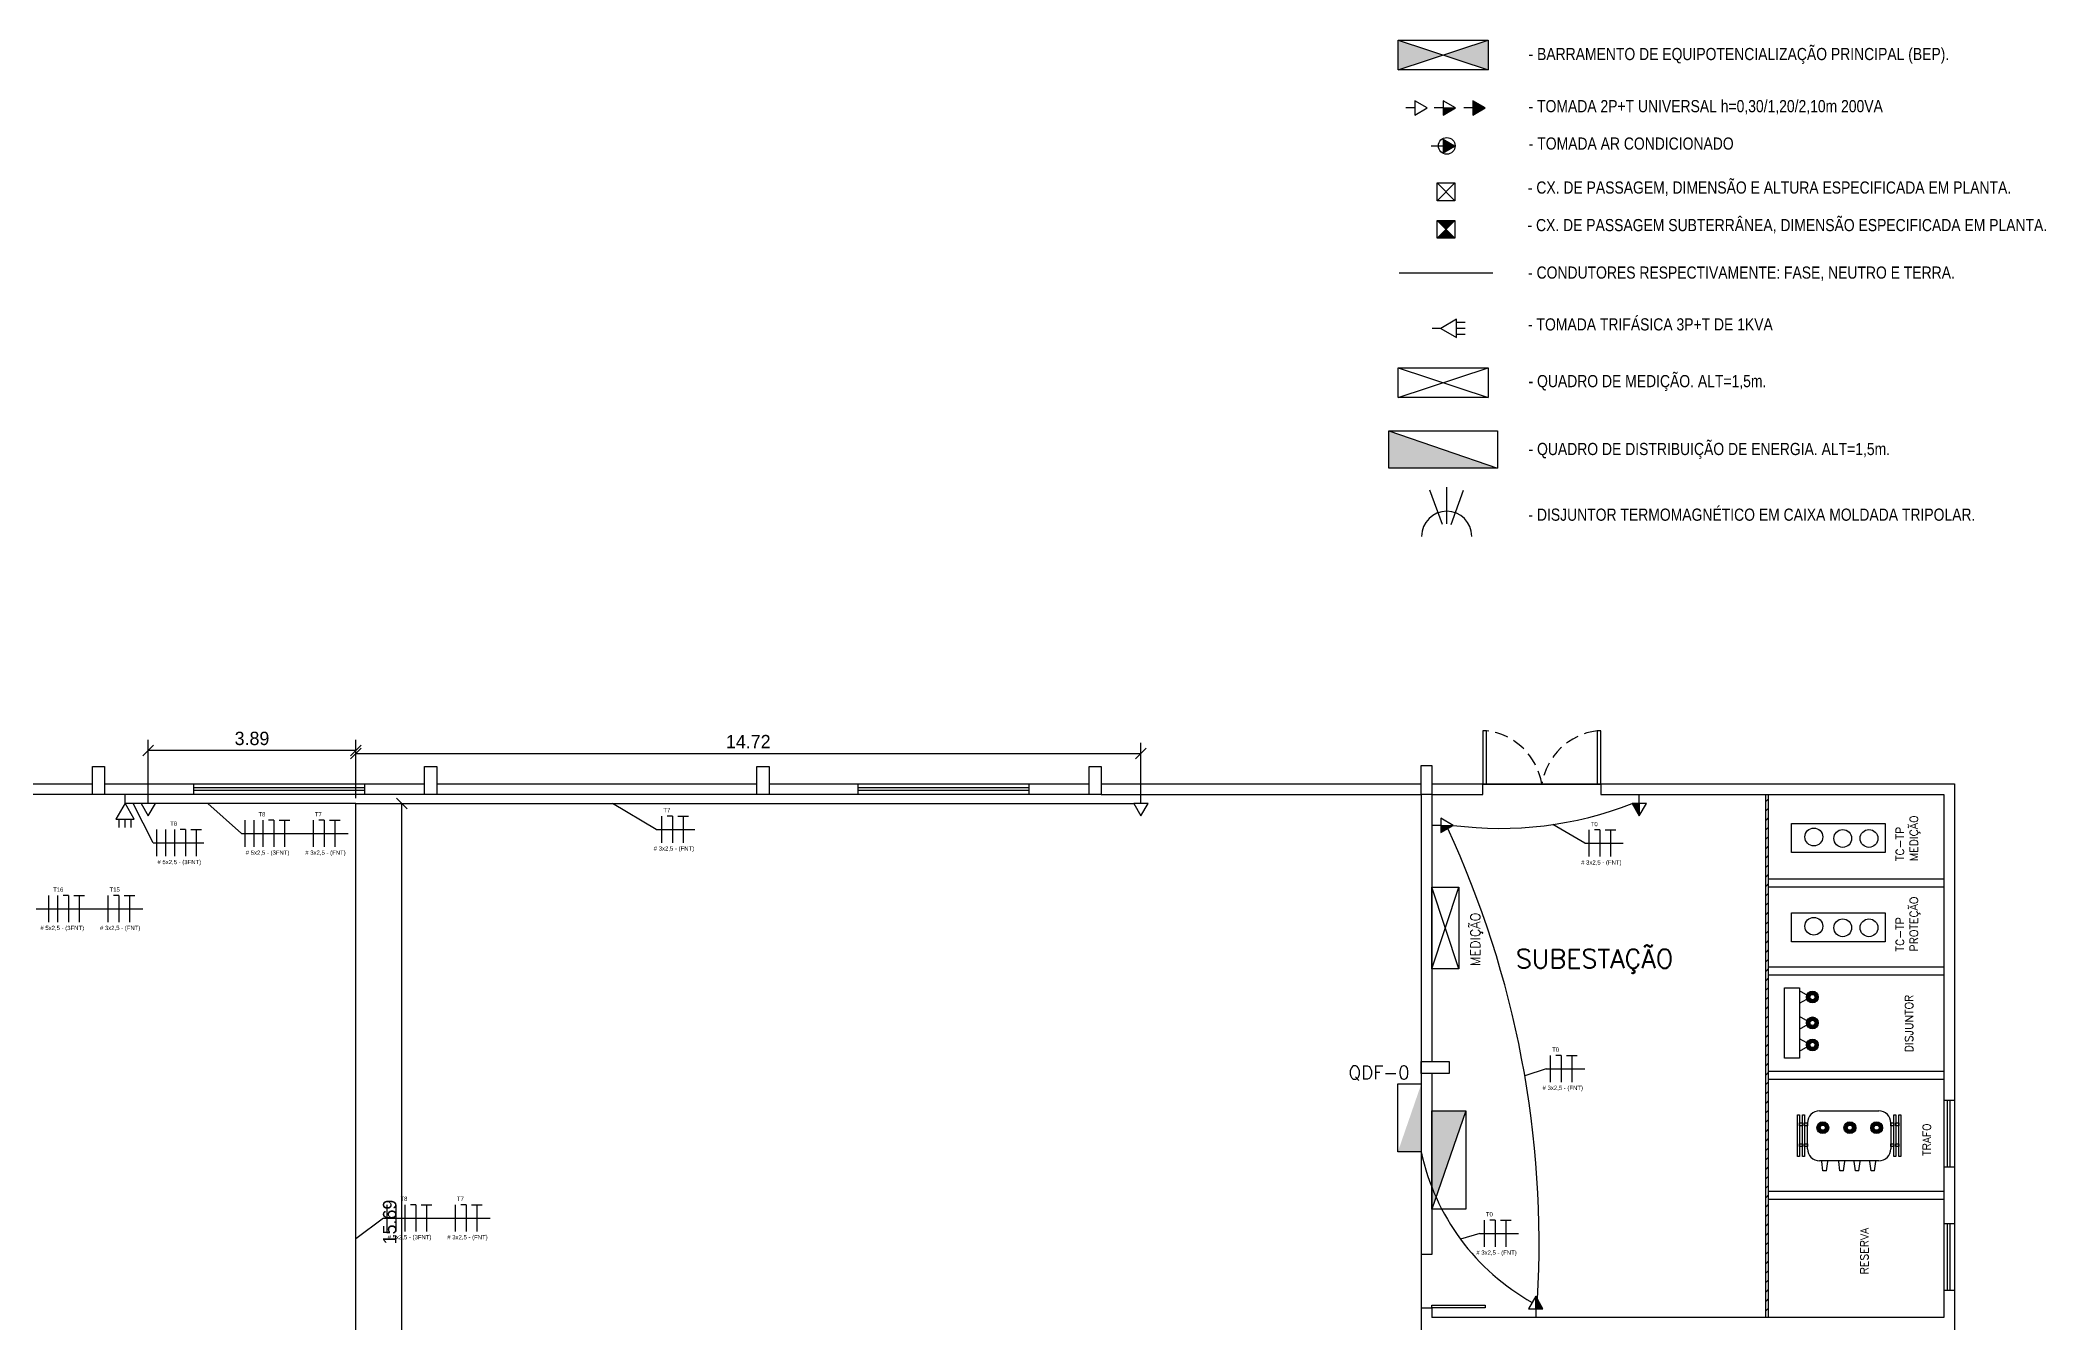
# Model space of a CAD drawing. Extents: x 196 to 330, y 12 to 148.
# Drawn here: x 292.33 to 329.94, y 123.63 to 147.67 of the extents above; entities that cross this region are included whole.
import ezdxf

# ---------------------------------------------------------------- set-up
doc = ezdxf.new("R2010")
doc.units = 0
doc.header["$MEASUREMENT"] = 0
doc.linetypes.add('DASHED2', pattern=[0.375, 0.25, -0.125])
doc.layers.get('0').update_dxf_attribs({"linetype": 'CONTINUOUS'})
doc.layers.get('DEFPOINTS').update_dxf_attribs({"linetype": 'CONTINUOUS'})
for name, color, linetype in [('_ARQ', 5, 'CONTINUOUS'), ('_ARQ-TEXTO', 4, 'CONTINUOUS'), ('_ELT-Eletroduto', 7, 'CONTINUOUS'), ('_ELT-PONTO', 2, 'CONTINUOUS'), ('_ELT-PONTO-TEXTO', 4, 'CONTINUOUS'), ('DIAGRAMAUNIFILAR-DESENHO', 2, 'CONTINUOUS'), ('ELET_FIAÇÃO', 1, 'CONTINUOUS'), ('ELT_FIAÇÃO_TEXTO', 255, 'CONTINUOUS'), ('simbologia', 2, 'CONTINUOUS'), ('simbologia-texto', 4, 'CONTINUOUS')]:
    doc.layers.add(name, color=color, linetype=linetype)
doc.styles.add('ARIAL', font='arial.ttf')
doc.styles.add('ROMANS', font='romans')
doc.styles.add('STYLE2', font='ARIALN.TTF', dxfattribs={"height": 0.12})
doc.dimstyles.new('LUMINOTECNICO', dxfattribs={"dimscale": 0, "dimtxt": 0.25, "dimasz": 0.2, "dimexe": 0.2, "dimexo": 0.1, "dimgap": 0.1, "dimtad": 1, "dimdsep": 46, "dimtxsty": 'Standard', "dimblk1": 'OBLIQUE', "dimblk2": 'OBLIQUE', "dimsah": 1, "dimcen": 0.2, "dimadec": 1, "dimazin": 0, "dimtfac": 1, "dimtmove": 0, "dimatfit": 3, "dimldrblk": 'OBLIQUE', "dimfxl": 1, "dimtolj": 1, "dimtzin": 0, "dimarcsym": 0})

# ---------------------------------------------------------------- blocks, each defined once
blk = doc.blocks.new('_OBLIQUE')
at = {"color": 0, "linetype": 'ByBlock'}
blk.add_line((-0.5, -0.5), (0.5, 0.5), dxfattribs=at)
blk = doc.blocks.new('*D43')
at = {"layer": '_ELT-Eletroduto', "color": 0, "linetype": 'Continuous', "lineweight": -2, "transparency": 16777216}
for p, q in [((298.35, 133.368), (299.313, 133.368)), ((299.113, 117.681), (299.113, 133.368)), ((298.35, 117.681), (299.313, 117.681))]:
    blk.add_line(p, q, dxfattribs=at)
at = {"layer": 'DEFPOINTS', "color": 0, "linetype": 'Continuous', "transparency": 16777216}
for p in [(298.25, 133.368), (299.113, 133.368), (298.25, 117.681)]:
    blk.add_point(p, dxfattribs=at)
at = {"layer": '_ELT-Eletroduto', "color": 0, "linetype": 'Continuous', "lineweight": -2, "transparency": 16777216, "xscale": 0.2, "yscale": 0.2, "zscale": 0.2}
for p, rotation in [((299.113, 133.368), 90), ((299.113, 117.681), 270)]:
    blk.add_blockref('_OBLIQUE', p, dxfattribs=dict(at, rotation=rotation))
at = {"layer": '_ELT-Eletroduto', "color": 0, "linetype": 'Continuous', "transparency": 16777216, "insert": (298.888, 125.524), "char_height": 0.25, "attachment_point": 5, "rotation": 90}
blk.add_mtext('\\A1;15.69', dxfattribs=at)
blk = doc.blocks.new('*D44')
at = {"layer": '_ELT-Eletroduto', "color": 0, "linetype": 'Continuous', "lineweight": -2, "transparency": 16777216}
for p, q in [((294.361, 133.468), (294.361, 134.561)), ((298.25, 134.361), (294.361, 134.361)), ((298.25, 133.468), (298.25, 134.561))]:
    blk.add_line(p, q, dxfattribs=at)
at = {"layer": 'DEFPOINTS', "color": 0, "linetype": 'Continuous', "transparency": 16777216}
for p in [(294.361, 134.361), (294.361, 133.368), (298.25, 133.368)]:
    blk.add_point(p, dxfattribs=at)
at = {"layer": '_ELT-Eletroduto', "color": 0, "linetype": 'Continuous', "lineweight": -2, "transparency": 16777216, "xscale": 0.2, "yscale": 0.2, "zscale": 0.2, "rotation": 180}
blk.add_blockref('_OBLIQUE', (294.361, 134.361), dxfattribs=at)
at = {"layer": '_ELT-Eletroduto', "color": 0, "linetype": 'Continuous', "lineweight": -2, "transparency": 16777216, "xscale": 0.2, "yscale": 0.2, "zscale": 0.2}
blk.add_blockref('_OBLIQUE', (298.25, 134.361), dxfattribs=at)
at = {"layer": '_ELT-Eletroduto', "color": 0, "linetype": 'Continuous', "transparency": 16777216, "insert": (296.306, 134.586), "char_height": 0.25, "attachment_point": 5}
blk.add_mtext('\\A1;3.89', dxfattribs=at)
blk = doc.blocks.new('*D45')
at = {"layer": '_ELT-Eletroduto', "color": 0, "linetype": 'Continuous', "lineweight": -2, "transparency": 16777216}
for p, q in [((298.25, 133.468), (298.25, 134.503)), ((298.25, 134.303), (312.971, 134.303)), ((312.971, 133.468), (312.971, 134.503))]:
    blk.add_line(p, q, dxfattribs=at)
at = {"layer": 'DEFPOINTS', "color": 0, "linetype": 'Continuous', "transparency": 16777216}
for p in [(312.971, 134.303), (298.25, 133.368), (312.971, 133.368)]:
    blk.add_point(p, dxfattribs=at)
at = {"layer": '_ELT-Eletroduto', "color": 0, "linetype": 'Continuous', "lineweight": -2, "transparency": 16777216, "xscale": 0.2, "yscale": 0.2, "zscale": 0.2, "rotation": 180}
blk.add_blockref('_OBLIQUE', (298.25, 134.303), dxfattribs=at)
at = {"layer": '_ELT-Eletroduto', "color": 0, "linetype": 'Continuous', "lineweight": -2, "transparency": 16777216, "xscale": 0.2, "yscale": 0.2, "zscale": 0.2}
blk.add_blockref('_OBLIQUE', (312.971, 134.303), dxfattribs=at)
at = {"layer": '_ELT-Eletroduto', "color": 0, "linetype": 'Continuous', "transparency": 16777216, "insert": (305.611, 134.528), "char_height": 0.25, "attachment_point": 5}
blk.add_mtext('\\A1;14.72', dxfattribs=at)

msp = doc.modelspace()

# ---------------------------------------------------------------- hatches: boundary and pattern name
at = {"layer": '_ARQ'}
h = msp.add_hatch(dxfattribs=at)
h.set_pattern_fill('ANSI31', color=256, style=0)
h.set_pattern_definition([(45, (55.4362, -0.43465), (-0.08838835, 0.08838835), [])])
h.paths.add_polyline_path([(324.739, 133.534), (324.686, 133.534), (324.686, 123.734), (324.739, 123.734)])
at = {"layer": '_ELT-PONTO', "linetype": 'Continuous'}
h = msp.add_hatch(color=256, dxfattribs=at)
h.dxf.hatch_style = 1
h.paths.add_polyline_path([(322.316, 133.135), (322.316, 133.368), (322.181, 133.368)])
h = msp.add_hatch(color=256, dxfattribs=at)
h.dxf.hatch_style = 1
h.paths.add_polyline_path([(318.829, 132.958), (318.596, 132.958), (318.596, 132.823)])
h = msp.add_hatch(color=256, dxfattribs=at)
h.paths.add_polyline_path([(325.451, 129.74, 1), (325.672, 129.74, 1)])
h.paths.add_polyline_path([(325.611, 129.74, -1), (325.512, 129.74, -1)], flags=16)
h = msp.add_hatch(color=256, dxfattribs=at)
h.paths.add_polyline_path([(325.451, 129.256, 1), (325.672, 129.256, 1)])
h.paths.add_polyline_path([(325.611, 129.256, -1), (325.512, 129.256, -1)], flags=16)
h = msp.add_hatch(color=256, dxfattribs=at)
h.paths.add_polyline_path([(325.451, 128.843, 1), (325.672, 128.843, 1)])
h.paths.add_polyline_path([(325.611, 128.843, -1), (325.512, 128.843, -1)], flags=16)
for points in [[(318.229, 128.111), (317.789, 126.837), (318.229, 126.837)], [(318.429, 125.767), (319.066, 127.607), (318.429, 127.607)]]:
    msp.add_hatch(color=256, dxfattribs=at).paths.add_polyline_path(points)
h = msp.add_hatch(color=256, dxfattribs=at)
h.paths.add_polyline_path([(325.868, 127.292, 1), (325.646, 127.292, 1)])
h.paths.add_polyline_path([(325.708, 127.292, -1), (325.806, 127.292, -1)], flags=16)
h = msp.add_hatch(color=256, dxfattribs=at)
h.paths.add_polyline_path([(326.265, 127.181, 1), (326.265, 127.402, 1)])
h.paths.add_polyline_path([(326.265, 127.341, -1), (326.265, 127.242, -1)], flags=16)
h = msp.add_hatch(color=256, dxfattribs=at)
h.paths.add_polyline_path([(326.877, 127.292, 1), (326.655, 127.292, 1)])
h.paths.add_polyline_path([(326.717, 127.292, -1), (326.815, 127.292, -1)], flags=16)
h = msp.add_hatch(color=256, dxfattribs=at)
h.dxf.hatch_style = 1
h.paths.add_polyline_path([(320.377, 124.133), (320.377, 123.9), (320.511, 123.9)])
at = {"layer": 'simbologia', "linetype": 'Continuous'}
h = msp.add_hatch(color=256, dxfattribs=at)
h.dxf.hatch_style = 1
h.paths.add_polyline_path([(317.794, 147.674), (317.794, 147.12), (318.639, 147.397)])
h.paths.add_polyline_path([(318.639, 147.397), (319.484, 147.12), (319.484, 147.674)])
h = msp.add_hatch(color=256, dxfattribs=at)
h.dxf.hatch_style = 1
h.paths.add_polyline_path([(318.872, 146.403), (318.639, 146.403), (318.639, 146.269)])
h = msp.add_hatch(color=256, dxfattribs=at)
h.dxf.hatch_style = 1
h.paths.add_polyline_path([(319.195, 146.269), (319.428, 146.403), (319.195, 146.538)])
at = {"layer": 'simbologia'}
h = msp.add_hatch(color=256, dxfattribs=at)
h.paths.add_polyline_path([(318.861, 144.294), (318.529, 144.294), (318.695, 144.128)])
h.paths.add_polyline_path([(318.861, 143.962), (318.695, 144.128), (318.529, 143.962)])
at = {"layer": 'simbologia', "linetype": 'Continuous'}
msp.add_hatch(color=256, dxfattribs=at).paths.add_polyline_path([(317.621, 140.355), (317.621, 139.651), (319.657, 139.651)])

# ---------------------------------------------------------------- linework, layer by layer
at = {"layer": '_ARQ', "linetype": 'Continuous'}
for p, q in [((312, 133.534), (274.625, 133.534)), ((319.384, 133.534), (319.384, 133.732)), ((319.384, 133.732), (321.594, 133.732)), ((321.594, 133.732), (321.594, 133.534)), ((318.429, 128.305), (318.429, 124.913)), ((318.429, 124.913), (318.229, 124.913))]:
    msp.add_line(p, q, dxfattribs=at)
at = {"layer": '_ARQ'}
for p, q in [((287.313, 133.734), (293.313, 133.734)), ((293.542, 133.734), (299.542, 133.734)), ((295.215, 133.532), (295.215, 133.734)), ((295.215, 133.669), (298.412, 133.669)), ((295.215, 133.616), (298.412, 133.616)), ((298.415, 133.734), (298.415, 133.532)), ((299.771, 133.734), (305.771, 133.734)), ((306, 133.734), (312, 133.734)), ((307.673, 133.532), (307.673, 133.734)), ((307.673, 133.669), (310.87, 133.669)), ((307.673, 133.616), (310.87, 133.616)), ((310.873, 133.734), (310.873, 133.532)), ((312.229, 133.734), (318.227, 133.734)), ((312.229, 133.534), (318.229, 133.534)), ((318.229, 133.534), (318.229, 95.049)), ((318.429, 133.734), (328.229, 133.734)), ((318.429, 133.534), (319.384, 133.534)), ((318.429, 133.534), (318.429, 128.534)), ((321.594, 133.534), (328.029, 133.534)), ((324.686, 123.734), (324.686, 133.534)), ((324.739, 123.734), (324.739, 133.534)), ((328.029, 133.534), (328.029, 123.734)), ((328.229, 133.734), (328.229, 110.111)), ((324.739, 131.954), (328.029, 131.954)), ((324.739, 131.804), (328.029, 131.804)), ((324.739, 130.304), (328.029, 130.304)), ((324.739, 130.154), (328.029, 130.154)), ((324.739, 128.354), (328.029, 128.354)), ((324.739, 128.204), (328.029, 128.204)), ((328.029, 127.81), (328.232, 127.81)), ((328.094, 126.559), (328.094, 127.81)), ((328.148, 126.559), (328.148, 127.81)), ((328.029, 126.559), (328.232, 126.559)), ((324.739, 126.104), (328.029, 126.104)), ((324.739, 125.954), (328.029, 125.954)), ((328.027, 125.498), (328.229, 125.498)), ((328.092, 124.247), (328.092, 125.498)), ((328.145, 124.247), (328.145, 125.498)), ((328.027, 124.247), (328.229, 124.247)), ((318.229, 123.913), (318.429, 123.913)), ((318.429, 123.913), (318.429, 123.734)), ((328.029, 123.734), (318.429, 123.734))]:
    msp.add_line(p, q, dxfattribs=at)
at = {"layer": '_ARQ', "linetype": 'Continuous'}
for points in [[(319.384, 133.732), (319.454, 133.732), (319.454, 134.732), (319.384, 134.732)], [(321.524, 133.732), (321.594, 133.732), (321.594, 134.732), (321.524, 134.732)], [(318.429, 133.534), (318.227, 133.534), (318.227, 134.082), (318.429, 134.082)]]:
    msp.add_lwpolyline(points, close=True, dxfattribs=at)
at = {"layer": '_ARQ'}
for points in [[(293.542, 134.059), (293.542, 133.534), (293.313, 133.534), (293.313, 134.059)], [(299.771, 134.059), (299.771, 133.534), (299.542, 133.534), (299.542, 134.059)], [(306, 134.059), (306, 133.534), (305.771, 133.534), (305.771, 134.059)], [(312.229, 134.059), (312.229, 133.534), (312, 133.534), (312, 134.059)], [(318.229, 128.534), (318.754, 128.534), (318.754, 128.305), (318.229, 128.305)], [(318.429, 123.913), (318.429, 123.963), (319.429, 123.963), (319.429, 123.913)]]:
    msp.add_lwpolyline(points, close=True, dxfattribs=at)
at = {"layer": '_ARQ', "linetype": 'DASHED2'}
for centre, start, end in [((319.301, 133.538), 9.3793, 82.7104), ((321.677, 133.536), 97.2896, 170.6207)]:
    msp.add_arc(centre, 1.204, start, end, dxfattribs=at)
at = {"layer": '_ELT-Eletroduto', "linetype": 'Continuous'}
for p, q in [((294.227, 133.368), (293.931, 133.368)), ((298.25, 133.368), (294.496, 133.368)), ((298.25, 95.245), (298.25, 133.368)), ((298.25, 133.368), (312.837, 133.368))]:
    msp.add_line(p, q, dxfattribs=at)
for centre, radius, start, end in [((319.708, 139.674), 6.773, 262.5423, 291.421), ((301.923, 125.12), 18.516, 356.7683, 24.8392), ((322.375, 127.717), 4.238, 191.9875, 240.8373)]:
    msp.add_arc(centre, radius, start, end, dxfattribs=at)
at = {"layer": '_ELT-PONTO'}
for p, q in [((293.927, 133.374), (293.927, 133.534)), ((294.361, 133.368), (294.361, 133.534)), ((312.971, 133.368), (312.971, 133.534)), ((322.316, 133.368), (322.316, 133.534)), ((294.227, 133.368), (294.361, 133.135)), ((294.496, 133.368), (294.227, 133.368)), ((294.361, 133.135), (294.496, 133.368)), ((312.837, 133.368), (312.971, 133.135)), ((313.106, 133.368), (312.837, 133.368)), ((312.971, 133.135), (313.106, 133.368)), ((322.181, 133.368), (322.316, 133.135)), ((322.45, 133.368), (322.181, 133.368)), ((322.316, 133.135), (322.45, 133.368)), ((293.816, 132.915), (293.816, 133.076)), ((293.927, 132.915), (293.927, 133.076)), ((294.039, 132.915), (294.039, 133.076)), ((318.596, 132.958), (318.429, 132.958)), ((318.829, 132.958), (318.596, 133.092)), ((318.596, 133.092), (318.596, 132.823)), ((318.596, 132.823), (318.829, 132.958)), ((320.377, 124.133), (320.242, 123.9)), ((320.511, 123.9), (320.377, 124.133)), ((320.242, 123.9), (320.511, 123.9)), ((320.377, 123.9), (320.377, 123.734))]:
    msp.add_line(p, q, dxfattribs=at)
at = {"layer": '_ELT-PONTO', "linetype": 'Continuous'}
for p, q in [((322.316, 133.368), (322.316, 133.135)), ((318.596, 132.958), (318.829, 132.958)), ((318.429, 130.271), (318.93, 131.798)), ((318.93, 130.271), (318.429, 131.798)), ((319.066, 127.607), (318.429, 125.767)), ((325.694, 127.606), (326.809, 127.606)), ((325.469, 126.896), (325.469, 127.381)), ((327.034, 127.381), (327.034, 126.896)), ((326.809, 126.671), (325.694, 126.671)), ((325.759, 126.485), (325.737, 126.658)), ((325.824, 126.485), (325.759, 126.485)), ((325.824, 126.485), (325.849, 126.658)), ((326.079, 126.485), (326.057, 126.658)), ((326.144, 126.485), (326.079, 126.485)), ((326.144, 126.485), (326.169, 126.658)), ((326.33, 126.671), (326.17, 126.671)), ((326.369, 126.485), (326.347, 126.658)), ((326.434, 126.485), (326.369, 126.485)), ((326.434, 126.485), (326.459, 126.658)), ((326.662, 126.485), (326.64, 126.658)), ((326.727, 126.485), (326.662, 126.485)), ((326.727, 126.485), (326.752, 126.658)), ((320.377, 123.9), (320.377, 124.133))]:
    msp.add_line(p, q, dxfattribs=at)
at = {"layer": '_ELT-PONTO'}
msp.add_lwpolyline([(293.927, 133.374), (293.755, 133.076), (294.099, 133.076)], close=True, dxfattribs=at)
at = {"layer": '_ELT-PONTO', "linetype": 'Continuous'}
for points in [[(325.172, 132.449), (325.172, 132.992), (326.924, 132.992), (326.924, 132.449)], [(318.429, 131.798), (318.93, 131.798), (318.93, 130.271), (318.429, 130.271)], [(325.172, 130.775), (325.172, 131.318), (326.924, 131.318), (326.924, 130.775)], [(325.041, 128.597), (325.041, 129.916), (325.322, 129.916), (325.322, 128.597)], [(325.525, 129.74), (325.322, 129.857), (325.322, 129.623)], [(325.525, 129.256), (325.322, 129.374), (325.322, 129.139)], [(325.525, 128.843), (325.322, 128.96), (325.322, 128.726)], [(318.229, 126.837), (317.789, 126.837), (317.789, 128.111), (318.229, 128.111)], [(318.429, 127.607), (319.066, 127.607), (319.066, 125.767), (318.429, 125.767)], [(325.323, 126.755), (325.285, 126.755), (325.285, 127.531), (325.323, 127.531)], [(325.415, 126.755), (325.377, 126.755), (325.377, 127.531), (325.415, 127.531)], [(327.126, 126.755), (327.088, 126.755), (327.088, 127.531), (327.126, 127.531)], [(327.218, 126.755), (327.18, 126.755), (327.18, 127.531), (327.218, 127.531)], [(325.377, 127.329), (325.323, 127.329), (325.323, 127.381), (325.377, 127.381)], [(325.469, 127.329), (325.415, 127.329), (325.415, 127.381), (325.469, 127.381)], [(327.088, 127.329), (327.034, 127.329), (327.034, 127.381), (327.088, 127.381)], [(327.18, 127.329), (327.126, 127.329), (327.126, 127.381), (327.18, 127.381)], [(325.377, 126.938), (325.323, 126.938), (325.323, 126.99), (325.377, 126.99)], [(325.469, 126.938), (325.415, 126.938), (325.415, 126.99), (325.469, 126.99)], [(327.088, 126.938), (327.034, 126.938), (327.034, 126.99), (327.088, 126.99)], [(327.18, 126.938), (327.126, 126.938), (327.126, 126.99), (327.18, 126.99)]]:
    msp.add_lwpolyline(points, close=True, dxfattribs=at)
for centre, radius in [((325.589, 132.741), 0.167), ((326.131, 132.713), 0.167), ((326.623, 132.713), 0.167), ((325.589, 131.067), 0.167), ((326.131, 131.039), 0.167), ((326.623, 131.039), 0.167), ((325.562, 129.74), 0.111), ((325.562, 129.74), 0.0492), ((325.562, 129.256), 0.111), ((325.562, 129.256), 0.0492), ((325.562, 128.843), 0.111), ((325.562, 128.843), 0.0492), ((325.757, 127.292), 0.111), ((325.757, 127.292), 0.0492), ((326.265, 127.292), 0.111), ((326.265, 127.292), 0.0492), ((326.766, 127.292), 0.111), ((326.766, 127.292), 0.0492)]:
    msp.add_circle(centre, radius, dxfattribs=at)
for centre, start, end in [((325.694, 127.381), 90, 180), ((326.809, 127.381), 0, 90), ((325.694, 126.896), 180, 270), ((326.809, 126.896), 270, 0)]:
    msp.add_arc(centre, 0.225, start, end, dxfattribs=at)
at = {"layer": 'DIAGRAMAUNIFILAR-DESENHO'}
for p, q in [((318.626, 138.595), (318.391, 139.239)), ((318.706, 138.609), (318.706, 139.294)), ((318.787, 138.595), (319.021, 139.239))]:
    msp.add_line(p, q, dxfattribs=at)
msp.add_arc((318.706, 138.374), 0.47, 0, 180, dxfattribs=at)
at = {"layer": 'ELET_FIAÇÃO', "linetype": 'Continuous'}
for p, q in [((303.99, 132.633), (303.99, 133.133)), ((304.19, 133.133), (304.09, 133.133)), ((304.19, 133.133), (304.19, 132.633)), ((304.29, 133.133), (304.49, 133.133)), ((304.39, 133.133), (304.39, 132.633)), ((294.522, 132.379), (294.522, 132.879)), ((294.692, 132.379), (294.692, 132.879)), ((294.862, 132.379), (294.862, 132.879)), ((295.062, 132.879), (294.962, 132.879)), ((295.062, 132.879), (295.062, 132.379)), ((295.162, 132.879), (295.362, 132.879)), ((295.262, 132.879), (295.262, 132.379)), ((296.177, 132.555), (296.177, 133.055)), ((296.347, 132.555), (296.347, 133.055)), ((296.517, 132.555), (296.517, 133.055)), ((296.717, 133.055), (296.617, 133.055)), ((296.717, 133.055), (296.717, 132.555)), ((296.817, 133.055), (297.017, 133.055)), ((296.917, 133.055), (296.917, 132.555)), ((297.456, 132.555), (297.456, 133.055)), ((297.656, 133.055), (297.556, 133.055)), ((297.656, 133.055), (297.656, 132.555)), ((297.756, 133.055), (297.956, 133.055)), ((297.856, 133.055), (297.856, 132.555)), ((321.377, 132.372), (321.377, 132.872)), ((321.577, 132.872), (321.477, 132.872)), ((321.577, 132.872), (321.577, 132.372)), ((321.677, 132.872), (321.877, 132.872)), ((321.777, 132.872), (321.777, 132.372)), ((292.498, 131.144), (292.498, 131.644)), ((292.668, 131.144), (292.668, 131.644)), ((292.868, 131.644), (292.768, 131.644)), ((292.868, 131.644), (292.868, 131.144)), ((292.968, 131.644), (293.168, 131.644)), ((293.068, 131.644), (293.068, 131.144)), ((293.607, 131.144), (293.607, 131.644)), ((293.807, 131.644), (293.707, 131.644)), ((293.807, 131.644), (293.807, 131.144)), ((293.907, 131.644), (294.107, 131.644)), ((294.007, 131.644), (294.007, 131.144)), ((320.654, 128.147), (320.654, 128.647)), ((320.854, 128.647), (320.754, 128.647)), ((320.854, 128.647), (320.854, 128.147)), ((320.954, 128.647), (321.154, 128.647)), ((321.054, 128.647), (321.054, 128.147)), ((298.839, 125.348), (298.839, 125.848)), ((299.009, 125.348), (299.009, 125.848)), ((299.18, 125.348), (299.18, 125.848)), ((299.38, 125.848), (299.28, 125.848)), ((299.38, 125.848), (299.38, 125.348)), ((299.48, 125.848), (299.68, 125.848)), ((299.58, 125.848), (299.58, 125.348)), ((300.119, 125.348), (300.119, 125.848)), ((300.319, 125.848), (300.219, 125.848)), ((300.319, 125.848), (300.319, 125.348)), ((300.419, 125.848), (300.619, 125.848)), ((300.519, 125.848), (300.519, 125.348)), ((319.412, 125.059), (319.412, 125.559)), ((319.612, 125.559), (319.512, 125.559)), ((319.612, 125.559), (319.612, 125.059)), ((319.712, 125.559), (319.912, 125.559)), ((319.812, 125.559), (319.812, 125.059))]:
    msp.add_line(p, q, dxfattribs=at)
at = {"layer": 'ELT_FIAÇÃO_TEXTO', "linetype": 'Continuous'}
for p, q in [((294.454, 132.629), (294.079, 133.368)), ((296.109, 132.805), (295.477, 133.368)), ((303.882, 132.883), (303.062, 133.368)), ((321.294, 132.622), (320.693, 132.972)), ((320.571, 128.397), (320.171, 128.261)), ((298.772, 125.598), (298.25, 125.208)), ((319.328, 125.309), (318.964, 125.202))]:
    msp.add_line(p, q, dxfattribs=at)
at = {"layer": 'ELT_FIAÇÃO_TEXTO', "color": 7, "linetype": 'Continuous'}
for points in [[(296.109, 132.805), (298.107, 132.805)], [(303.882, 132.883), (304.607, 132.883)], [(294.454, 132.629), (295.401, 132.629)], [(321.294, 132.622), (322.016, 132.622)], [(292.26, 131.394), (294.258, 131.394)], [(320.571, 128.397), (321.293, 128.397)], [(298.772, 125.598), (300.77, 125.598)], [(319.328, 125.309), (320.05, 125.309)]]:
    msp.add_lwpolyline(points, dxfattribs=at)
at = {"layer": 'simbologia', "linetype": 'Continuous'}
for p, q in [((317.794, 147.674), (319.484, 147.12)), ((317.794, 147.12), (319.484, 147.674)), ((318.639, 146.403), (318.872, 146.403)), ((317.794, 141.53), (319.484, 140.976)), ((317.794, 140.976), (319.484, 141.53)), ((317.621, 140.355), (319.657, 139.651))]:
    msp.add_line(p, q, dxfattribs=at)
at = {"layer": 'simbologia'}
for p, q in [((318.105, 146.403), (317.939, 146.403)), ((318.338, 146.403), (318.105, 146.538)), ((318.105, 146.538), (318.105, 146.269)), ((318.105, 146.269), (318.338, 146.403)), ((318.639, 146.403), (318.473, 146.403)), ((318.872, 146.403), (318.639, 146.538)), ((318.639, 146.538), (318.639, 146.269)), ((318.639, 146.269), (318.872, 146.403)), ((319.195, 146.403), (319.029, 146.403)), ((319.428, 146.403), (319.195, 146.538)), ((319.195, 146.538), (319.195, 146.269)), ((319.195, 146.269), (319.428, 146.403)), ((318.639, 145.689), (318.416, 145.689)), ((318.854, 145.689), (318.639, 145.813)), ((318.639, 145.813), (318.639, 145.565)), ((318.639, 145.565), (318.854, 145.689)), ((318.861, 144.997), (318.529, 144.664)), ((318.529, 144.997), (318.861, 144.664)), ((318.529, 144.664), (318.529, 144.997)), ((318.529, 144.997), (318.861, 144.997)), ((318.861, 144.997), (318.861, 144.664)), ((318.861, 144.664), (318.529, 144.664)), ((318.861, 144.294), (318.529, 143.962)), ((318.529, 144.294), (318.861, 143.962)), ((318.529, 143.962), (318.529, 144.294)), ((318.529, 144.294), (318.861, 144.294)), ((318.861, 144.294), (318.861, 143.962)), ((318.861, 143.962), (318.529, 143.962)), ((317.817, 143.311), (319.573, 143.311)), ((318.593, 142.272), (318.433, 142.272)), ((319.052, 142.383), (318.891, 142.383)), ((319.052, 142.272), (318.891, 142.272)), ((319.052, 142.16), (318.891, 142.16))]:
    msp.add_line(p, q, dxfattribs=at)
at = {"layer": 'simbologia', "linetype": 'Continuous'}
for points in [[(319.484, 147.674), (319.484, 147.12), (317.794, 147.12), (317.794, 147.674)], [(319.484, 141.53), (319.484, 140.976), (317.794, 140.976), (317.794, 141.53)], [(317.621, 139.651), (317.621, 140.355), (319.657, 140.355), (319.657, 139.651)]]:
    msp.add_lwpolyline(points, close=True, dxfattribs=at)
at = {"layer": 'simbologia'}
msp.add_lwpolyline([(318.593, 142.272), (318.891, 142.1), (318.891, 142.444)], close=True, dxfattribs=at)
msp.add_circle((318.706, 145.692), 0.157, dxfattribs=at)
msp.add_solid([(318.639, 145.813), (318.854, 145.689), (318.639, 145.565)], dxfattribs=at)

# ---------------------------------------------------------------- texts
at = {"layer": '_ARQ-TEXTO', "style": 'ROMANS'}
for s, height, p in [('SUBESTAÇÃO', 0.35, (320, 130.283)), ('QDF-0', 0.25, (316.864, 128.2))]:
    msp.add_text(s, height=height, dxfattribs=at).set_placement(p)
at = {"layer": '_ELT-PONTO-TEXTO', "style": 'ROMANS'}
for s, height, p in [('TC-TP', 0.15, (327.279, 132.289)), ('MEDIÇÃO', 0.15, (327.541, 132.289)), ('MEDIÇÃO', 0.176, (319.33, 130.319)), ('PROTEÇÃO', 0.15, (327.541, 130.594)), ('TC-TP', 0.15, (327.279, 130.594)), ('DISJUNTOR', 0.15, (327.449, 128.705)), ('TRAFO', 0.15, (327.782, 126.763)), ('RESERVA', 0.15, (326.611, 124.543))]:
    msp.add_text(s, height=height, rotation=90, dxfattribs=at).set_placement(p)
at = {"layer": 'ELT_FIAÇÃO_TEXTO', "linetype": 'Continuous', "char_height": 0.08, "attachment_point": 1, "style": 'ARIAL'}
for s, width, insert in [('T8', 0.13359, (296.427, 133.206)), ('T7', 0.13359, (297.484, 133.206)), ('T7', 0.13359, (304.018, 133.283)), ('T8', 0.13359, (294.772, 133.03)), ('T0', 0.13359, (321.406, 133.022)), ('# 5x2,5 - (3FNT)', 0.84197, (296.188, 132.487)), ('# 3x2,5 - (FNT)', 0.84197, (297.305, 132.487)), ('# 3x2,5 - (FNT)', 0.84197, (303.838, 132.565)), ('# 5x2,5 - (3FNT)', 0.84197, (294.533, 132.311)), ('# 3x2,5 - (FNT)', 0.84197, (321.226, 132.304)), ('T16', 0.13359, (292.577, 131.795)), ('T15', 0.13359, (293.635, 131.795)), ('# 5x2,5 - (3FNT)', 0.84197, (292.338, 131.076)), ('# 3x2,5 - (FNT)', 0.84197, (293.455, 131.076)), ('T0', 0.13359, (320.683, 128.797)), ('# 3x2,5 - (FNT)', 0.84197, (320.503, 128.079)), ('T8', 0.13359, (299.089, 125.999)), ('T7', 0.13359, (300.147, 125.999)), ('T0', 0.13359, (319.44, 125.71)), ('# 5x2,5 - (3FNT)', 0.84197, (298.85, 125.28)), ('# 3x2,5 - (FNT)', 0.84197, (299.967, 125.28)), ('# 3x2,5 - (FNT)', 0.84197, (319.261, 124.991))]:
    msp.add_mtext_dynamic_manual_height_columns(s, width=width, gutter_width=12.5, heights=[0.111], dxfattribs=dict(at, insert=insert))
at = {"layer": 'simbologia-texto', "style": 'STYLE2'}
for s, p in [('- BARRAMENTO DE EQUIPOTENCIALIZAÇÃO PRINCIPAL (BEP).', (320.24, 147.3)), ('- TOMADA 2P+T UNIVERSAL h=0,30/1,20/2,10m 200VA', (320.24, 146.323)), ('- TOMADA AR CONDICIONADO', (320.244, 145.622)), ('- CX. DE PASSAGEM, DIMENSÃO E ALTURA ESPECIFICADA EM PLANTA.', (320.227, 144.798)), ('- CX. DE PASSAGEM SUBTERRÂNEA, DIMENSÃO ESPECIFICADA EM PLANTA.', (320.221, 144.094)), ('- CONDUTORES RESPECTIVAMENTE: FASE, NEUTRO E TERRA.', (320.231, 143.204)), ('- TOMADA TRIFÁSICA 3P+T DE 1KVA', (320.23, 142.233)), ('- QUADRO DE MEDIÇÃO. ALT=1,5m.', (320.24, 141.17)), ('- QUADRO DE DISTRIBUIÇÃO DE ENERGIA. ALT=1,5m.', (320.24, 139.898)), ('- DISJUNTOR TERMOMAGNÉTICO EM CAIXA MOLDADA TRIPOLAR.', (320.238, 138.667))]:
    msp.add_text(s, height=0.22782, dxfattribs=at).set_placement(p)

# ---------------------------------------------------------------- dimensions: what is measured, and where the dimension line sits
at = {"layer": '_ELT-Eletroduto', "linetype": 'Continuous'}
for base, p2, picture, middle in [((294.361, 134.361), (294.361, 133.368), '*D44', (296.306, 134.586)), ((312.971, 134.303), (312.971, 133.368), '*D45', (305.611, 134.528))]:
    dim = msp.add_linear_dim(base=base, p1=(298.25, 133.368), p2=p2, dimstyle='LUMINOTECNICO', override={"dimscale": 1}, dxfattribs=at)
    dim.commit()
    dim.dimension.update_dxf_attribs({"geometry": picture, "text_midpoint": middle})
dim = msp.add_linear_dim(base=(299.113, 133.368), p1=(298.25, 117.681), p2=(298.25, 133.368), angle=90, dimstyle='LUMINOTECNICO', override={"dimscale": 1}, dxfattribs=at)
dim.commit()
dim.dimension.update_dxf_attribs({"geometry": '*D43', "text_midpoint": (298.888, 125.524)})

doc.saveas('drawing.dxf')
